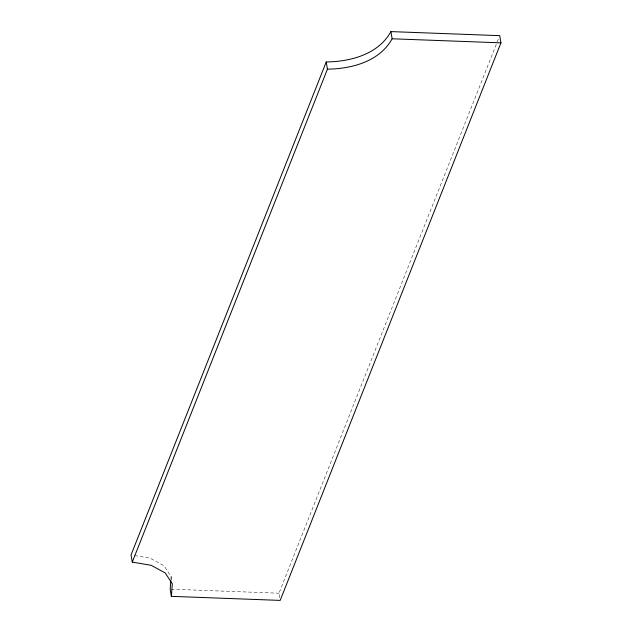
<?xml version="1.0" encoding="UTF-8"?>
<svg xmlns="http://www.w3.org/2000/svg" width="632" height="632" viewBox="0 0 632 632"><rect width="100%" height="100%" fill="white"/><g stroke="black" fill="none" stroke-linecap="round" stroke-linejoin="round"><path stroke-width="0.47" stroke-dasharray="3.16 2.37" d="M170.893 579.528L171.114 576.645L164.012 565.743L149.95 558.111L132.949 555.236M279.731 597.706L278.981 593.211L499.004 37.486M171.146 589.19L278.981 593.211M171.114 576.645L171.714 580.239"/><path stroke-width="0.95" d="M170.822 580.492L170.166 589.15L171.375 596.347L280.189 600.4L500.939 42.85L499.73 35.653L390.924 31.6C378.402 54.336 350.507 61.675 326.231 61.968L131.061 554.912L132.27 562.109L151.159 565.308L165.221 572.94L172.323 583.834L171.375 596.347M132.27 562.109L327.439 69.165L326.231 61.968M390.924 31.6L392.124 38.789C379.611 61.533 351.716 68.864 327.439 69.165M392.124 38.789L500.939 42.85"/></g></svg>
